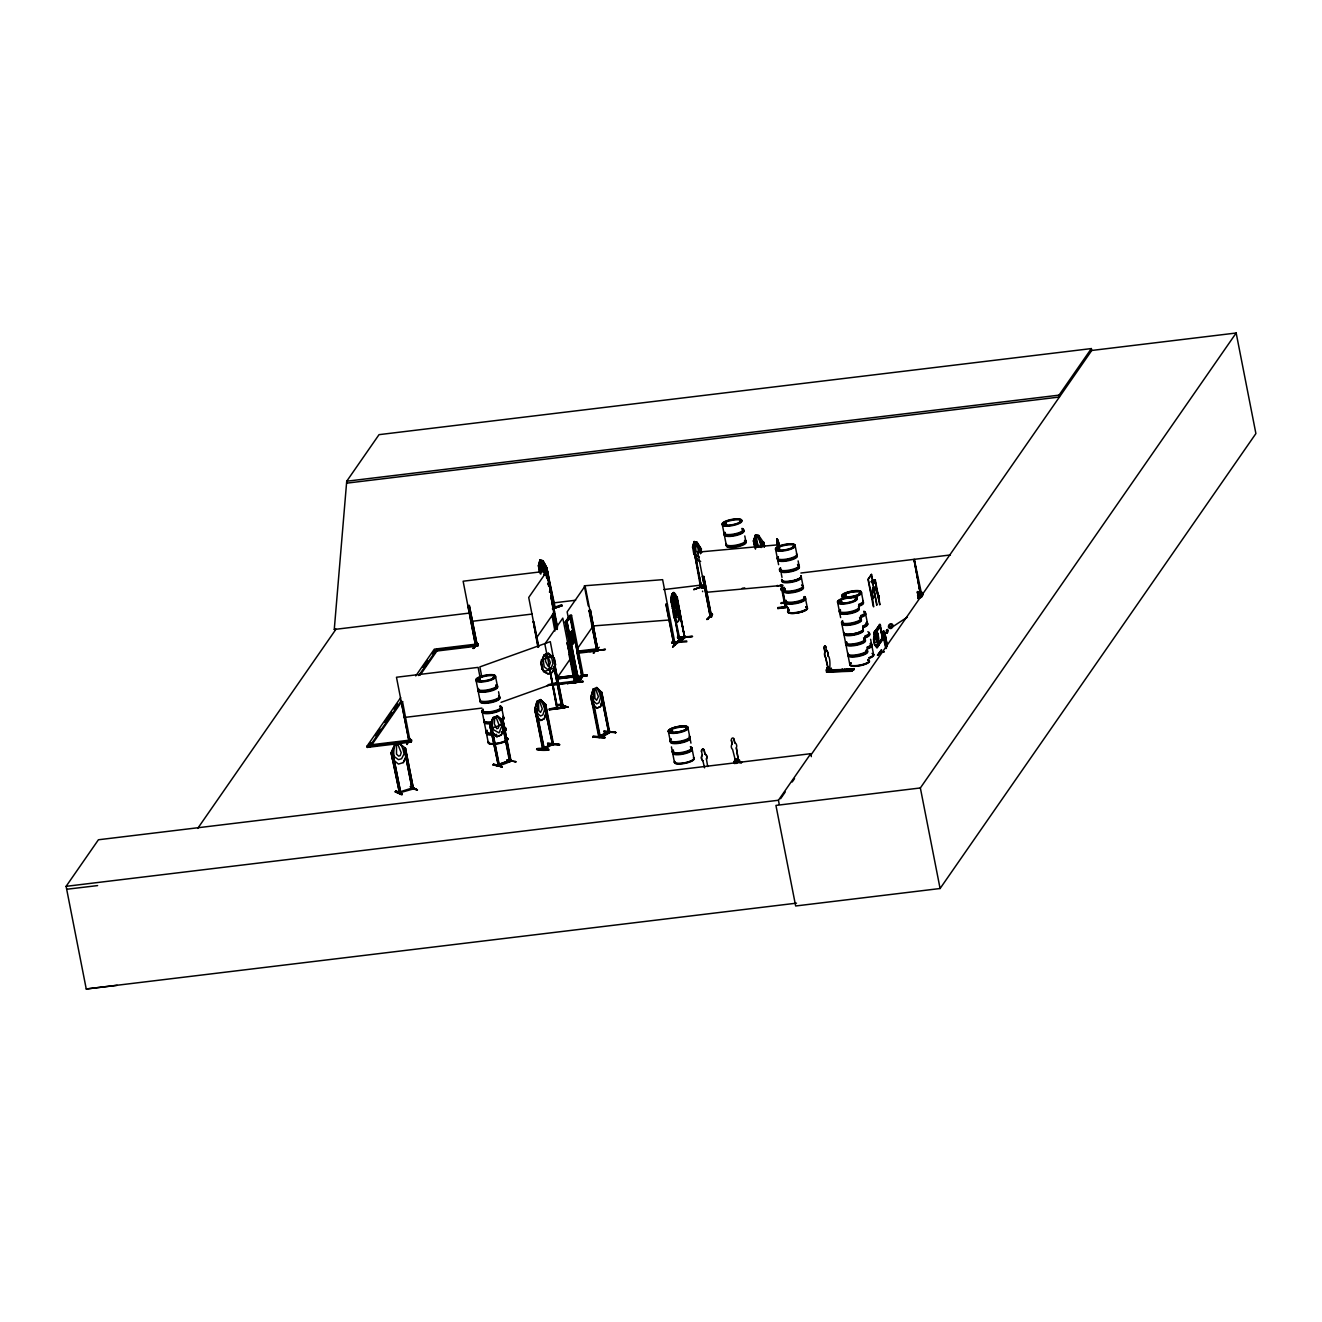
<?xml version="1.0" encoding="UTF-8"?>
<svg xmlns="http://www.w3.org/2000/svg" width="1322" height="1322" viewBox="0 0 1322 1322"><rect width="100%" height="100%" fill="white"/><g stroke="black" fill="none" stroke-linecap="round" stroke-linejoin="round"><path stroke-width="1.5" d="M827.126 668.37L828.25 667.742M827.341 668.056C829.704 679.657 831.472 656.406 827.869 655.877A3.553 1.752 88 0 0 826.498 650.837L826.68 650.837A3.553 1.752 88 0 1 828.051 655.877L827.869 655.877M828.183 667.676L827.076 667.858L827.787 667.197L828.134 670.138L827.787 667.197M566.08 622.117L571.534 615.325L583.25 675.707L578.904 682.102L547.556 685.391M578.887 682.053L566.989 621.737L578.821 682.069L583.217 675.542M828.844 668.288L827.704 668.354M557.95 708.179L556.893 708.774L549.407 668.056L557.504 708.708L557.537 706.758M575.533 682.813L567.055 642.641L575.516 682.747M597.263 649.631L598.007 649.052M675.74 611.623L675.823 617.556L676.253 612.251L678.368 615.11L676.385 611.078M735.71 760.051L735.379 759.357M879.543 624.744C884.782 623.769 865.067 645.599 879.923 625.934M881.972 638.46L882.468 639.418M882.815 639.584L879.609 624.628M538.401 701.718L538.831 710.542L540.5 712.442L542.284 708.856L539.541 701.156L538.517 701.734M594.503 689.572L594.95 698.38L596.602 700.296L598.403 696.711L595.66 689.01L594.636 689.572M545.143 572.013L544.383 571.451L543.904 574.954M539.987 560.197L540.764 570.906M541.078 572.492L541.243 566.576L544.02 567.27L547.556 578.672M694.281 541.656L694.909 552.414L697.52 556.678L699.355 557.14M539.31 565.783L540.962 573.963M704.791 588.505L700.594 587.53L693.356 547.027L701.503 587.679L695.554 555.306M701.057 553.141L700.181 549.192M678.384 606.253L675.344 601.444L674.633 605.179L673.542 603.278L673.295 593.892M785.995 605.84L785.532 605.955M671.593 601.675L679.706 642.343L680.4 641.814L671.857 601.642L679.194 642.376L680.4 641.814M676.054 597.015L684.68 637.815L677.244 597.098L676.005 597.098M705.337 584.836L693.72 589.612L705.403 585.448M917.22 592.9L917.699 593.347M736.734 760.018L736.651 759.605M547.291 654.853L545.854 655.365L545.523 661.314L547.952 666.09L549.407 665.561L550.382 662.57L547.209 654.82M875.428 630.677L877.973 633.453L878.766 638.559L878.502 645.5L876.949 647.714L874.553 644.739L873.545 639.617L874.139 632.527L874.305 634.329M878.552 645.648L877.808 633.469L875.395 630.495L873.974 632.544L880.171 624.348L882.567 638.096M697.058 542.202L701.123 549.291L701.602 552.53L700.131 548.746M755.49 535.179L756.035 545.969M545.358 704.378L540.549 699.586L537.062 701.47L537.509 713.351L540.533 716.045L542.846 714.921L544.433 709.997C545.639 704.527 533.493 693.158 545.722 704.428L553.621 744.716L552.646 745.162L544.036 704.461L552.827 745.063M671.857 594.041L671.196 602.121L672.369 608.5L675.625 613.177L672.419 608.401M674.005 617.622L672.749 611.243L673.493 603.163L675.344 601.444M675.459 613.193L677.409 611.326L677.905 603.41M679.458 612.532L678.88 620.464C675.988 625.769 682.036 612.879 678.83 609.392M536.567 749.541L548.746 750.119L548.58 749.277C532.105 746.302 533.344 751.491 548.746 750.119M537.046 749.21L548.547 749.293M604.732 737.792L593.165 736.965M592.686 737.428L593.115 736.304L604.683 737.131L604.286 738.122M604.633 737.23L593.049 736.404M469.112 613.111L334.268 629.47L346.711 481.225L379.034 434.657L1091.361 348.578L1091.741 350.462L810.832 755.143M920.095 595.495L922.954 595.049L922.442 592.421C913.585 593.396 921.401 591.909 920.195 592.587M918.079 592.388L918.195 593.264L917.931 592.107M493.552 763.984L502.277 766.909L493.056 764.942M502.129 766.81L493.552 764.777L502.277 766.909M391.097 752.73L399.525 793.117L391.262 752.747C399.227 735.247 391.362 750.896 394.584 756.812L398.434 759.671L401.574 758.729L404.003 753.97C403.293 749.376 400.897 739.824 394.634 744.914L391.097 752.73L392.337 759.125L398.467 764.083L403.326 762.612L406.879 754.796L403.26 762.579M395.295 791.878L395.922 790.82L402.318 794.522L395.295 791.911L395.922 790.82M564.841 707.716L549.39 709.815M549.39 709.947L549.407 708.84L564.742 706.956L564.709 707.981M549.506 709.583L564.907 707.799M564.725 707.072L549.39 708.939M577.45 676.12L571.699 676.831L577.45 676.021M577.549 676.682L571.798 677.376M581.267 675.641L587.018 674.848L581.283 675.559M581.267 676.616L587.133 675.509M582.01 675.74L577.879 682.169L566.064 621.522L577.648 679.855M777.733 607.591L787.317 606.385L777.848 608.203M784.277 598.222L784.392 598.866M544.086 572.211L544.003 567.155L541.062 561.255L541.227 566.46L543.16 571.98M599.213 647.218L593.231 653.151L595.974 650.523M593.809 652.324L594.057 653.085M706.956 619.456L712.393 613.573L706.956 619.489L712.558 614.416M712.409 614.3L707.567 619.324M407.143 743.592L407.308 744.435C405.094 745.806 410.795 736.635 410.564 739.593L409.704 739.659M407.077 744.352L410.365 738.75M473.706 647.648L473.16 648.391M473.788 648.276L475.903 645.103M476.978 642.806L476.383 643.665M566.163 623.059L571.55 615.308L569.716 615.523L565.238 621.984L576.822 681.094M567.072 621.819L565.238 621.984M577.235 681.127L581.994 674.551L578.672 679.475M578.392 680.516L581.697 675.773M600.37 692.067L601.56 692.117L609.326 732.471L598.866 737.544L590.934 697.256L593.214 689.175M827.109 671.46L852.359 670.7L826.729 671.13L826.448 669.742L826.481 672.138L851.566 671.262M826.647 671.791L851.649 670.915M827.341 671.576L830.249 669.048M826.68 650.837L825.787 647.218A1.768 0.876 88 0 0 824.631 646.111A1.768 0.876 88 0 0 824.151 648.375L824.862 651.994A3.553 1.752 88 0 0 825.556 657.497L828.431 670.75L853.995 669.527L851.434 668.767L849.054 670.832L851.434 668.767M851.5 671.279L853.979 668.668M852.095 670.403L826.597 671.609M853.83 669.659L828.563 670.452M918.74 595.941L917.485 591.595L918.179 596.685M922.806 594.685L918.509 595.379L917.865 591.545M920.624 595.561L921.55 593.842L914.295 559.404L920.624 595.561L913.965 559.454L920.955 595.511M921.864 594.685L917.617 595.214L918.179 598.8M574.376 681.838C576.111 680.152 573.186 683.21 575.301 683.177M759.902 547.077L760.53 544.763M874.272 640.988L875.627 636.758L876.602 641.699L874.586 642.641M581.862 675.542L580.804 675.674M700.214 549.027L701.486 549.159L696.909 542.4L694.133 541.706M539.591 572.079L538.351 565.684L540.054 559.966L542.912 560.693C547.721 567.749 549.572 576.243 548.151 584.423M538.599 565.717L539.921 560.016L542.912 560.842L546.911 567.799L545.821 567.121M541.243 566.576C538.765 581.73 538.632 561.42 543.871 567.32M547.044 577.978L548.134 574.078M549.473 592.173L550.563 588.257L549.324 581.994M549.622 592.124L550.563 588.257M700.677 561.387L697.818 560.511L693.736 553.587L692.629 547.159L694.199 541.491L692.48 547.209L693.455 547.358M787.201 603.394L785.466 605.906L785.863 607.376L781.831 584.82M540.681 699.602L536.963 701.321L534.699 709.418L536.071 715.813L540.731 720.457L544.433 718.738L546.713 710.658L545.457 704.262M537.096 701.338L534.815 709.418L543.243 749.706L544.35 749.177L536.319 708.972L535.724 708.361L544.168 749.26M536.17 715.698L540.847 720.473L544.218 718.59L546.581 710.641M596.767 687.638L601.328 692.216L602.815 698.495L600.535 706.576L596.833 708.311L592.058 703.635L590.802 697.256L593.082 689.175L596.784 687.44L601.46 692.232M600.535 706.576L602.683 698.479M478.267 679.211L480.068 679.343L477.242 679.855M479.225 679.822L479.754 679.293M494.643 677.624L492.957 678.004L494.279 677.955M493.684 677.161L493.387 677.442M725.861 523.082L723.911 523.396L725.447 524.008M724.753 524.156L723.894 523.958L725.15 523.578M724.192 524.041L726.29 523.809L725.481 523.049M670.932 731.363L669.725 731.049M670.337 731.347L671.824 730.273M671.94 730.438L671.312 730.752M671.411 731.264L672.287 730.455M672.617 730.868L671.328 730.554M740.816 522.008L739.907 522.008M686.696 729.331L685.407 729.447L686.25 728.753M686.68 728.967L685.887 729.347M776.774 549.109L777.683 548.498M778.575 548.861L777.303 549.109L777.914 548.118M778.625 548.002L779.203 548.713L777.997 548.597M794.092 546.614L792.539 547.143L794.142 546.664M792.803 546.515L793.084 546.564M838.908 601.708L839.883 602.039M840.577 601.113L839.635 602.006M839.701 601.411L840.594 601.774M840.825 601.857L841.106 600.981L839.272 601.262M843.287 595.462L844.361 595.892M841.8 601.543L839.982 602.188M843.816 595.776L845.535 594.883L844.246 595.412M855.07 600.023L855.813 599.775M855.169 599.874L856.045 599.494M859.217 593.611L860.49 593.545M859.961 593.446L859.779 593.694M882.27 637.832L876.783 645.929L877.048 647.284L883.228 639.104L882.799 637.766L881.939 638.295M827.175 667.676L827.605 670.667M491.173 724.506L499.435 765.488L498.245 765.884C499.204 765.868 517.001 759.869 509.267 760.1M843.585 669.758L841.238 669.841L843.436 669.576M881.526 649.813L877.428 655.398L881.493 649.829M878.122 655.216L881.493 650.358M671.923 642.195L686.63 640.939L686.796 641.781L672.039 642.839M491.338 731.81L496.841 736.718L491.106 731.909L489.867 725.514L492.99 717.549L497.518 715.962L503.153 720.754L511.135 761.257L509.548 761.604L501.864 721.217M501.269 735.098L504.409 727.133L501.269 735.098L496.742 736.685L501.17 734.966M544.069 654.886L540.913 662.834L542.268 669.246L547.919 674.038L552.398 672.435L555.554 664.487L554.298 658.092L548.547 653.283C541.21 653.167 543.474 662.14 544.267 666.883L547.919 669.626L550.811 668.602L552.91 663.776L551.985 658.984L548.514 653.465M554.067 658.191L555.389 664.47C555.504 672.667 546.812 677.707 542.301 669.114M511.003 759.72L509.648 760.2M561.371 705.32L563.122 704.874L561.602 705.221M561.751 705.386L561.652 706.791L563.122 706.262M600.205 692.282L601.824 692.265L609.739 732.553C597.131 740.75 600.981 734.735 598.668 735.957M679.987 640.41L679.541 641.93M685.242 637.369L684.978 635.816L683.838 636.312M854.062 669.229L829.026 669.89M408.895 740.617L401.26 701.685M402.532 701.685L410.25 741.956M545.556 575.367L544.78 571.352L463.13 581.217L475.672 646.094L467.922 605.658L469.31 605.476L477.358 645.681M477.192 645.714L469.31 605.476M408.597 740.634L410.382 740.237M477.06 645.913C478.184 642.756 473.293 645.45 477.06 644.227M473.111 648.507L475.342 645.169M473.954 648.408L475.87 645.847M537.922 647.202L533.278 621.571M552.53 606.269L550.927 596.139L557.256 627.52M566.94 634.99L566.659 634.543M549.935 667.99L549.109 668.502M572.922 644.128L571.699 635.932M572.228 635.882L571.401 636.378M589.067 610.946L589.893 610.45L589.067 610.946L596.949 651.184C600.981 650.11 594.256 648.342 597.858 649.069M582.919 681.656L567.733 683.375M557.57 706.708L556.579 707.27L557.653 707.121M587.018 675.955L587.034 674.848M605.36 649.366L589.876 651.597L589.728 650.755L605.393 649.449L595.611 650.655M117.179 985.32L86.244 988.988L66.1 886.335L98.423 839.767L810.766 753.689L811.328 756.63M197.738 828.365L335.986 629.206L334.317 629.404M370.639 744.848L411.473 739.907L411.704 741.163L411.059 742.105L367.252 747.409L367.004 746.153L400.665 697.669M415.752 675.922L434.327 649.168L478.118 643.88L477.721 646.078L436.888 651.019L436.64 649.763L477.473 644.822L478.118 643.88M367.252 747.409L370.738 742.386M375.382 735.693L380.025 729.017M384.669 722.324L391.626 712.294M393.956 708.956L397.426 703.932M422.957 667.147L427.601 660.471M432.244 653.779L434.574 650.441M401.326 700.643L369.978 745.79L370.226 747.046L370.887 746.104M418.727 675.559L437.301 648.821L437.549 650.077L420.132 675.145M371.399 745.377L401.574 701.899M411.059 742.105L411.473 739.907M536.616 637.716L554.562 611.855M582.275 675.839L570.559 615.474L565.651 621.935L577.483 681.557M570.36 615.54L581.878 676.186L570.146 615.474M569.154 634.51L571.815 631.238L573.798 641.286C570.113 651.763 566.907 632.957 571.815 631.238M571.121 644.574L573.798 641.286M570.691 658.356L557.223 677.756L577.764 675.046L557.372 677.492M577.284 648.854L592.983 626.231M577.714 653.266L596.09 651.035L596.503 648.838L578.127 651.068M577.813 680.714L548.795 684.449M787.036 602.667L781.451 603.229M786.309 606.914L785.202 607.409L780.988 585.316M875.28 594.57L871.925 599.411L867.976 579.3L871.33 574.459L873.231 582.457M872.239 599.378L868.29 579.267L871.661 574.426M870.868 581.73L872.173 581.994M879.973 604.451L875.346 580.16L872.156 580.54L876.717 605.212M875.247 580.308L871.991 581.069L875.346 580.16M872.156 580.54L872.355 583.63L875.544 583.25L875.015 580.622L879.692 604.848M871.925 599.411L874.156 596.189M879.626 624.414L874.189 632.66M886.302 648.094L883.113 631.288C884.881 629.322 883.79 635.865 883.493 630.759M885.922 648.441C883.724 640.856 882.319 631.189 884.236 632.379M886.285 630.792L887.541 629.536L887.987 631.85C886.533 635.138 885.558 630.197 887.541 629.536M877.577 647.235L877.312 645.863L882.799 637.766M876.932 647.532L882.452 639.204M886.732 633.089L887.112 629.586M347.075 483.108L1059.418 397.03L1059.038 395.146L1091.361 348.578M779.22 804.288L778.427 800.256L810.766 753.689M780.591 798.719L785.235 792.01M792.208 781.963L794.539 778.608M920.36 787.962L775.931 805.412L795.662 905.983L940.091 888.516L920.36 787.962L1236.169 333.012L1091.741 350.462M940.091 888.516L1255.9 433.566L1236.169 333.012M543.21 748.153L544.069 747.707L544.333 749.144M552.893 745.063C552.563 742.782 553.29 742.286 552.15 745.145M553.72 744.65C549.473 744.699 541.376 753.243 543.639 747.657M600.436 737.048L599.461 735.61L599.444 737.494L591.479 697.289L592.438 696.826L600.337 737.065M608.368 731.545L609.574 731L609.739 732.52M398.814 791.581C403.144 790.539 396.93 791.63 399.36 792.936L413.687 788.821M411.605 787.714L413.406 787.334L413.489 788.705M711.616 615.193C707.121 615.11 713.963 617.407 710.36 617.027L702.527 576.59L703.866 576.458L711.682 616.878L711.104 615.457M702.362 576.756L703.866 576.458M597.329 649.631L597.28 650.688M557.107 708.361L549.407 668.056M478.514 679.971L478.118 679.045M494.147 677.707L493.701 677.756M777.501 548.266L777.6 548.779M779.121 548.795L777.865 548.085M792.556 547.077L794.208 546.763M669.676 731.43L670.204 730.587M846.014 595.197L843.965 594.966M843.089 595.759L844.213 595.197M840.924 601.08L839.222 601.758M841.651 601.378L840.594 601.923M860.391 593.512L859.482 594.024M589.1 610.235L590.438 610.136L597.775 650.672M590.438 610.136L597.908 650.639L585.101 586.01L567.138 611.871L568.724 619.919M596.85 650.474L598.37 650.308L596.833 650.655M665.891 604.402L667.412 604.104L665.891 604.402L673.889 644.657L675.195 644.525L662.619 579.664L584.307 585.795L588.257 605.906M673.923 644.64L673.757 642.955M673.823 644.458C677.013 644.607 673.856 641.6 674.931 644.558M672.733 646.722L677.938 641.038L672.667 646.937L678.88 641.814M672.667 646.937L677.938 641.038M672.369 601.609L671.13 602.121C669.56 596.833 673.724 587.166 676.748 597.131M677.244 597.098L676.253 597.61M673.129 593.909L675.344 601.609L673.394 603.311M671.807 643.219L671.956 642.095M692.282 636.477L677.905 637.584M681.227 640.509L684.697 637.32M685.176 637.336L679.838 642.261L679.69 640.757L684.383 636.791L678.913 640.906M557.653 708.592L544.846 643.996L562.792 618.134L575.615 682.83M785.516 607.062L785.351 605.542M785.929 607.36L781.302 584.869M883.195 633.023L886.533 647.978M884.666 633.155L883.146 633.37M826.729 671.13L828.795 669.676M829.258 671.047L831.34 669.593L831.241 668.056L831.588 669.808L829.142 671.526L828.993 669.643L826.267 669.874M842.411 669.081C836.33 671.593 843.932 671.295 844.956 668.982M847.204 668.915C841.668 673.691 847.997 667.098 849.815 669.163M849.749 668.816L847.369 670.898M554.034 607.889C555.405 608.252 554.331 607.393 554.348 606.203M700.561 587.447L700.28 585.977L701.569 585.977M561.652 706.791L553.901 666.519L561.949 706.857L563.42 706.361M498.097 765.702L497.584 764.347L499.038 763.819M544.036 747.69L542.45 748.186L543.342 749.657M553.554 744.716L552.249 745.03M607.971 731.512L609.145 730.95M392.535 751.772L400.748 792.721L400.483 791.234M724.588 523.462L723.431 524.156L724.654 523.644M778.889 548.366L777.187 548.58M843.783 595.049L845.039 595.231M838.958 601.758L839.206 601.493M672.353 730.835L671.411 731.099M686.63 729.116L686.035 728.786M707.551 618.613L707.782 619.423M544.267 704.758L545.722 704.428M536.319 708.972L534.964 709.418L542.747 749.69M591.083 697.256L592.041 696.793M547.738 744.17L559.9 744.716L547.589 743.328L547.738 744.17L559.338 744.749M551.935 744.088L543.722 748.07L552.348 744.121M603.84 732.008L616.002 732.553L603.675 731.182L616.002 732.52M608.054 731.942L599.824 735.924L608.451 731.958M563.189 706.444L555.091 666.09M497.584 764.347L498.906 763.868M499.154 764.017L499.385 765.471M735.495 762.414L734.768 759.456L735.974 758.944M736.139 758.96L734.768 759.456M734.421 763.587L733.991 761.439L734.272 762.827L736.139 763.091L739.494 761.687L739.213 760.299L737.346 760.034L737.61 761.422L741.675 762.166M737.346 760.034L739.527 760.167L739.874 761.918L734.024 763.306M736.139 763.091L735.875 761.703L735.908 763.571M735.329 762.381L738.469 761.042L736.337 747.855A3.553 2.71 -82 0 0 734.751 742.815L734.041 739.196A1.768 1.355 -82 0 0 732.388 738.073A1.768 1.355 -82 0 0 731.397 740.303L732.107 743.922A3.553 2.71 -82 0 0 732.603 749.425L735.825 762.15M739.576 521.446L740.122 521.711M779.302 548.713L777.964 549.274M478.944 679.392L477.606 679.591L480.167 679.277M494.461 677.889L493.42 678.12M856.045 599.94L854.838 600.171M670.006 730.967L670.832 730.835L669.973 730.752M672.138 730.95L670.799 731.314M552.844 743.162L553.042 744.666L545.325 704.262M608.583 731.496L608.748 732.999L600.882 692.728M609.244 732.471L609.541 730.967M608.88 732.966L600.403 692.1M755.622 535.129L753.358 540.863L755.292 548.911M758.828 546.895L756.729 541.458L756.845 536.121M756.713 536.17L757.936 536.286M764.562 546.283L763.769 542.251L764.248 547.225C764.827 542.532 759.985 538.847 763.24 546.3M754.845 547.143L753.474 540.929L755.54 534.947L758.894 535.493L761.125 547.572M754.135 540.698L755.787 547.044M410.365 741.923L409.043 742.072M591.711 696.711L599.858 737.032M413.142 787.433L411.886 787.813L412.431 789.201M413.439 788.904L405.557 748.368L404.152 748.913L412.183 789.284M501.567 721.134L503.285 720.969L497.386 716.127L493.089 717.697L489.95 725.547L498.526 765.818L497.865 764.43M490.495 728.703L503.682 723.927M553.901 666.519L555.389 666.156M489.867 725.514L491.586 725.183M558.991 705.254L567.683 707.171L558.826 704.411L559.652 704.907M493.023 765.074L493.585 763.967M506.904 760.067L516.158 761.885L507.07 759.886M509.35 760.547L499.121 764.248L509.648 760.629M542.912 560.693L546.3 572.294M543.094 567.915L545.242 573.55M555.257 607.839L546.581 567.452L553.621 605.823M549.175 582.044L546.217 576.689M695.207 542.764L698.132 548.68L698.231 553.72L695.917 550.795L695.355 542.714M553.984 607.459L561.586 604.798M554.166 608.103L562.164 605.674L552.679 608.979M552.365 608.897L561.8 605.526M705.502 585.663L693.736 589.513M548.597 653.498L544.168 655.018L541.012 662.867L542.169 669.229M552.993 655.844L541.26 660.058L543.557 671.791L555.29 667.577M501.071 702.346L558.181 681.871M400.682 792.77L392.568 751.788M778.575 549.027L779.666 548.366L777.832 548.349M478.911 679.376L478.828 678.88M843.767 595.231L844.692 594.768M844.857 595.809L845.882 595.065M839.503 601.51L840.792 601.361M509.928 760.133L510.061 761.637L501.699 721.267M510.722 759.605L511.019 761.075M670.32 730.901L671.394 730.438M394.815 745.079L399.541 743.658M391.362 752.763L392.865 752.482M412.745 787.714L417.504 789.945L410.431 786.524M410.481 787.334L416.711 790.176M510.705 761.158L503.153 720.754M499.005 765.372L491.206 724.522M779.782 545.887L776.725 538.946L778.03 540.285M776.939 539.095L777.452 544.813M777.997 545.408L777.452 540.318M778.014 540.136L779.633 547.192M776.857 544.119L777.154 544.466M781.368 585.233L777.369 585.96M780.724 588.951L784.557 588.042L780.74 589.001L781.071 589.992L784.888 589.034M780.872 589.612L784.739 588.819M583.25 675.707L556.595 678.814M724.489 523.396L725.646 523.363M725.398 524.173L723.498 523.958L724.324 524.173M671.593 731.363L670.138 731.347M701.024 587.282L705.237 588.34M408.829 740.419L409.109 741.873L410.663 741.692M917.699 592.223L917.485 592.339M918.03 597.296L922.326 596.602M920.955 597.544L918.129 598.271M711.418 616.895L703.701 576.64M701.222 586.208L700.974 586.191M701.503 587.679L694 551.092M673.658 642.938L675.162 642.839M467.806 605.823L469.194 605.658M532.981 622.001L533.807 621.505L538.748 646.689M475.556 646.078L477.077 645.88M581.383 676.352L587.199 675.674M573.599 677.558L577.433 676.996M401.144 701.85L402.648 701.519M567.584 683.54L583.101 681.574M346.711 481.225L1059.038 395.146M553.075 602.964L575.615 600.238M663.677 589.595L704.626 584.655M800.884 573.021L950.402 554.959M471.012 621.439L532.254 614.036M784.971 602.27L781.104 602.7L781.269 603.526M781.269 603.361L787.201 602.568M777.832 608.351L787.482 607.228M777.716 608.616L787.284 607.36M437.549 650.077L441.631 649.581M445.712 649.085L451.827 648.342M457.957 647.598L464.088 646.871M468.17 646.375L474.284 645.632M577.466 652.01L595.842 649.78M584.506 651.581L588.587 651.085M887.161 630.875L887.954 630.561M882.799 633.04L884.897 632.825M873.759 639.633L875.577 633.618L877.081 635.717L877.511 643.5L876.453 645.037L874.569 644.607L877.13 647.697M556.562 678.599L577.929 676.021M557.322 678.963L577.747 676.5M580.556 676.352L581.878 676.186M874.734 644.574L873.71 639.6M883.889 651.531L880.155 652.407M880.32 652.275L884.17 651.878L879.642 652.605M404.35 717.466L481.919 708.096M367.004 746.153L410.812 740.849M377.018 745.36L381.1 744.864M387.214 744.121L391.295 743.642M397.426 742.898L403.541 742.154M66.1 886.335L778.427 800.256M86.244 988.988L796.522 903.157M66.678 889.26L97.613 885.591M710.327 615.275L711.451 615.209M705.618 592.372L783.054 585.316M844.312 595.743L843.188 595.776M478.019 680.169L480.035 679.144M670.865 731.215L669.758 731.248M677.822 603.41L677.409 611.326M672.749 611.243L673.559 603.295L674.831 615.176L676.765 617.87L677.955 616.779L678.417 611.855L675.344 601.642M592.206 626.017L670.502 619.902M677.079 622.117L674.055 617.506L677.244 622.298M410.101 740.27L408.614 740.65M788.077 608.401L788.325 609.905L788.424 608.186M673.46 643.203L674.997 642.856M825.787 647.218L825.969 647.218A1.768 0.876 88 0 0 824.829 646.111A1.768 0.876 88 0 0 824.333 648.358L825.044 651.977A3.553 1.752 88 0 0 825.754 657.497L828.63 670.188M828.431 670.188L854.309 669.296L851.88 671.014M710.278 616.994L697.735 552.15L777.187 544.895L777.98 548.927M593.082 689.175L593.611 701.189L596.652 703.882L598.965 702.759L600.535 697.834L599.61 693.058L596.635 687.622M592.058 703.635L596.866 708.113L600.452 706.444M593.115 737.098L604.848 737.957M547.639 743.328L559.206 744.154M615.275 731.991L615.424 732.834M558.942 704.461L568.262 707.088L559.156 705.089M734.041 739.196L734.751 742.815M731.397 740.303L732.107 743.922M701.486 751.458L701.618 751.474A1.768 1.355 -82 0 1 702.61 749.244A1.768 1.355 -82 0 1 704.262 750.367L704.973 753.986A3.553 2.71 -82 0 1 706.559 759.026L706.411 759.01A3.553 2.71 -82 0 0 704.841 753.97L704.13 750.351A1.768 1.355 -82 0 0 702.478 749.227A1.768 1.355 -82 0 0 701.486 751.458L702.329 755.093A3.553 2.71 -82 0 0 702.825 760.596L704.576 767.851M702.329 755.093L702.197 755.077A3.553 2.71 -82 0 0 702.676 760.58L702.825 760.596M738.469 761.042L736.337 747.855M737.973 761.869L741.741 762.348M733.693 761.571L735.875 761.703M737.742 762.166L741.526 762.678M737.494 762.298L741.278 762.761M777.072 549.076L778.03 548.977L776.84 548.911M758.878 535.641L755.407 535.013L757.77 547.027M762.265 541.855L763.769 542.251M574.607 683.292L569.038 654.704M677.657 637.7L692.596 636.444L677.442 637.039L677.608 637.865M497.386 716.127L500.774 721.614L501.716 726.406L499.055 732.9L493.123 729.513L492.181 724.737L493.189 717.714M562.99 704.923L562.792 706.345L550.299 641.649L479.869 666.899L481.836 676.963M490.115 725.547L498.295 765.835M694.05 541.541L697.041 542.351L700.445 553.802M705.039 587.298L701.288 586.638L704.576 587.447M884.881 632.775L887.244 646.359M543.243 567.865L542.317 567.634L542.433 571.104M562.164 605.707L561.536 604.765M788.309 611.954L787.515 611.359M882.468 638.229L879.841 624.827L879.411 626.264M410.316 786.491L416.661 789.383M411.687 788.143L400.715 791.614M395.84 790.92L402.07 793.778M395.873 791.614L402.318 794.522M395.344 791.779L401.524 794.753M399.508 743.443L405.639 748.401M539.194 565.552L539.872 569.584M547.143 685.573L577.879 681.739M919.782 591.942L919.897 592.768M763.438 542.384L758.762 535.542L762.513 547.011M676.203 603.196L678.219 606.269M582.275 675.559L577.631 682.251L565.783 621.918M693.819 553.554L697.95 560.627M543.887 567.171L548.101 574.211M702.544 591.099L702.66 591.661M757.803 536.352L759.968 541.97M777.848 540.186L779.616 545.92M777.65 540.748L779.236 546.548M917.485 591.595L918.36 595.991M886.715 630.743L887.161 633.04M887.112 644.128L884.715 632.808L886.864 646.491M883.179 632.511L886.17 648.507M871.33 574.459L872.52 580.49M872.272 580.672L873.049 584.688M874.239 590.719L876.998 604.798M879.659 624.579L883.228 639.104M875.395 630.495L878.37 645.681M874.685 632.461L874.949 633.816M861.399 592.273A9.965 2.661 -11.1 0 1 847.105 597.395A9.965 2.661 -11.1 0 1 846.344 592.851A9.965 2.661 -11.1 0 1 861.399 592.273L863.134 601.18M865.646 614.152L867.414 623.059M870.603 639.303L871.495 643.93M871.859 645.78L873.627 654.687M837.586 602.204L839.354 611.111M839.701 612.962L840.627 617.589M841.883 624.067L843.634 632.974M843.8 633.833L845.568 642.74M845.915 644.607L847.733 653.845M848.096 655.695L849.831 664.602M795.117 545.49A9.965 2.661 -11.1 0 1 780.823 550.613A9.965 2.661 -11.1 0 1 780.063 546.069A9.965 2.661 -11.1 0 1 795.117 545.49L796.852 554.397M798.124 560.892L799.017 565.502M801.396 577.681L803.032 586.043M805.577 598.998L807.345 607.905M788.243 608.219L788.474 609.905M781.236 573.517L781.996 577.384M783.896 587.084L784.657 590.951M775.568 549.291L777.336 558.198M777.683 560.065L778.608 564.676M777.369 585.365L777.551 586.158M754.928 544.714L755.721 548.746M744.782 535.939L745.674 540.549M722.357 524.884L723.993 533.245M724.34 535.113L726.158 544.35M737.643 759.902L737.99 761.654M676.798 597.015L684.779 637.782L676.649 597.032M666.09 604.22L673.972 644.442M687.952 727.744L689.687 736.651M690.034 738.502L690.96 743.129M693.984 758.514L692.216 749.607A9.948 2.661 -11.1 0 1 680.367 754.532A9.948 2.661 -11.1 0 1 673.79 751.838M668.403 731.529L670.171 740.436M671.444 746.913L672.336 751.54M672.7 753.408L674.451 762.315M589.364 610.516L597.445 651.168M591.578 623.984L596.916 651.234M582.919 681.838L582.754 680.995L567.419 682.879L567.584 683.722M569.716 615.523L572.426 629.322M573.203 633.255L575.136 643.103M577.07 652.952L579.003 662.818M571.401 631.288L573.368 641.682M571.087 631.982L573.087 642.128M572.079 637.882L573.219 643.698M571.699 676.715L571.864 677.558M546.581 567.452L554.777 608.021M557.553 627.091L546.664 571.633L528.717 597.494L538.451 647.136M550.927 596.139L557.388 629.09M548.101 583.283L548.729 586.472M553.29 610.136L557.107 629.52M552.993 613.226L555.918 628.892M551.985 615.341L554.91 631.007M538.484 565.634L540.202 573.765M533.658 623.505L538.219 646.755M515.266 761.307L515.431 762.15M495.585 676.914A9.882 2.644 -11.1 0 1 481.406 682.003A9.882 2.644 -11.1 0 1 480.646 677.492A9.882 2.644 -11.1 0 1 495.585 676.914L497.27 685.275M498.559 691.753L499.435 696.364M501.749 707.997L503.484 716.904A10.097 2.694 -11.1 0 1 501.17 719.961M477.473 644.822L477.721 646.078M480.084 677.426L478.118 667.379L396.468 677.244L408.862 740.436M476.003 680.152L477.771 689.059M478.118 690.927L479.919 700.164M482.2 711.781L483.968 720.688M484.315 722.556L486.132 731.793M486.496 733.66L488.248 742.567M405.424 748.483L413.472 788.92M404.185 748.285L412.249 789.234M706.411 759.01L707.7 766.545M776.89 538.913L776.906 544.218M892.73 626.777A1793.64 609.789 -78.7 0 1 907.371 617.209M889.194 625.835A2 1.851 34.8 0 1 891.078 623.703A2 1.851 34.8 0 1 893.028 626.033A2 1.851 34.8 0 1 890.466 627.355M690.712 748.549A9.948 2.661 -11.1 0 1 691.786 748.996M689.241 736.024A9.948 2.661 -11.1 0 1 679.095 741.394A9.948 2.661 -11.1 0 1 671.245 738.882M690.58 747.294A10.097 2.694 -11.1 0 1 682.681 752.945A10.097 2.694 -11.1 0 1 673.427 750.615M690.695 747.855A10.097 2.694 -11.1 0 1 682.796 753.523A10.097 2.694 -11.1 0 1 673.542 751.193M690.332 746.682A9.948 2.661 -11.1 0 1 682.549 752.268A9.948 2.661 -11.1 0 1 673.427 749.971M689.506 736.635A10.097 2.694 -11.1 0 1 679.211 742.072A10.097 2.694 -11.1 0 1 671.245 739.527M689.605 737.891A9.948 2.661 -11.1 0 1 680.731 743.03A9.948 2.661 -11.1 0 1 670.733 741.559M693.422 757.671A9.882 2.644 -11.1 0 1 684.614 762.777A9.882 2.644 -11.1 0 1 674.683 761.323M689.605 737.213A10.097 2.694 -11.1 0 1 680.615 742.419A10.097 2.694 -11.1 0 1 670.485 740.931M693.62 758.283A9.965 2.661 -11.1 0 1 684.73 763.422A9.965 2.661 -11.1 0 1 674.732 761.951M693.554 757.903A9.965 2.661 -11.1 0 1 684.664 763.042A9.965 2.661 -11.1 0 1 674.65 761.571M798.951 566.758A9.948 2.661 -11.1 0 1 788.788 572.112A9.948 2.661 -11.1 0 1 780.955 569.6M796.406 553.786A9.948 2.661 -11.1 0 1 786.243 559.156A9.948 2.661 -11.1 0 1 778.41 556.628M797.744 565.056A10.097 2.694 -11.1 0 1 789.845 570.707A10.097 2.694 -11.1 0 1 780.591 568.377M797.86 565.618A10.097 2.694 -11.1 0 1 789.945 571.269A10.097 2.694 -11.1 0 1 780.707 568.956M797.497 564.444A9.948 2.661 -11.1 0 1 789.713 570.03A9.948 2.661 -11.1 0 1 780.575 567.733M796.654 554.397A10.097 2.694 -11.1 0 1 786.359 559.834A10.097 2.694 -11.1 0 1 778.41 557.289M796.769 555.653A9.948 2.661 -11.1 0 1 787.895 560.792A9.948 2.661 -11.1 0 1 777.898 559.322M800.719 575.648A9.965 2.661 -11.1 0 1 791.828 580.804A9.965 2.661 -11.1 0 1 781.814 579.333M796.769 554.976A10.097 2.694 -11.1 0 1 787.78 560.181A10.097 2.694 -11.1 0 1 777.633 558.694M781.897 579.68A9.948 2.661 -11.1 0 0 791.895 581.151A9.948 2.661 -11.1 0 0 800.768 576.012A9.965 2.661 -11.1 0 1 791.911 581.283A9.965 2.661 -11.1 0 1 781.897 579.813M805.726 606.633A9.882 2.644 -11.1 0 1 797.976 612.169A9.882 2.644 -11.1 0 1 788.904 609.888M801.529 584.985A9.948 2.661 -11.1 0 1 793.729 590.554A9.948 2.661 -11.1 0 1 784.607 588.273M803.941 596.685A10.097 2.694 -11.1 0 1 797.331 602.072A10.097 2.694 -11.1 0 1 785.912 600.849M802.983 587.282A9.948 2.661 -11.1 0 1 792.82 592.653A9.948 2.661 -11.1 0 1 784.971 590.124M802.983 586.604A10.097 2.694 -11.1 0 1 792.688 592.041A10.097 2.694 -11.1 0 1 784.723 589.496M803.33 586.654A10.097 2.694 -11.1 0 1 791.283 591.645A10.097 2.694 -11.1 0 1 784.624 588.918M801.776 585.58A10.097 2.694 -11.1 0 1 802.867 586.043M804.768 596.536A9.932 2.661 -11.1 0 1 795.91 601.659A9.932 2.661 -11.1 0 1 785.946 600.188M804.073 597.941A9.948 2.661 -11.1 0 1 797.546 603.245A9.948 2.661 -11.1 0 1 786.293 602.055M804.057 597.263A10.097 2.694 -11.1 0 1 797.447 602.634A10.097 2.694 -11.1 0 1 786.028 601.427M805.908 607.228A9.965 2.661 -11.1 0 1 798.108 612.83A9.965 2.661 -11.1 0 1 788.97 610.533M800.917 577.086A9.882 2.644 -11.1 0 1 792.093 582.176A9.882 2.644 -11.1 0 1 782.161 580.722M800.868 576.475A9.965 2.661 -11.1 0 1 791.977 581.614A9.965 2.661 -11.1 0 1 781.963 580.143M805.842 606.864A9.965 2.661 -11.1 0 1 798.025 612.45A9.965 2.661 -11.1 0 1 788.887 610.153M806.982 607.707A9.948 2.661 -11.1 0 1 796.836 613.061A9.948 2.661 -11.1 0 1 788.986 610.549M861.415 620.266A9.948 2.661 -11.1 0 1 849.55 625.19A9.948 2.661 -11.1 0 1 842.973 622.497M858.424 606.699A9.948 2.661 -11.1 0 1 848.278 612.053A9.948 2.661 -11.1 0 1 840.428 609.541M859.763 617.952A10.097 2.694 -11.1 0 1 851.864 623.604A10.097 2.694 -11.1 0 1 842.61 621.29M859.878 618.531A10.097 2.694 -11.1 0 1 851.979 624.182A10.097 2.694 -11.1 0 1 842.725 621.869M859.498 617.357A9.932 2.661 -11.1 0 1 851.732 622.926A9.932 2.661 -11.1 0 1 842.626 620.646M858.804 607.872A10.097 2.694 -11.1 0 1 848.493 613.309A10.097 2.694 -11.1 0 1 840.544 610.764M858.689 607.31A10.097 2.694 -11.1 0 1 848.394 612.747A10.097 2.694 -11.1 0 1 840.428 610.186M858.788 608.566A9.948 2.661 -11.1 0 1 849.914 613.689A9.948 2.661 -11.1 0 1 839.916 612.218M862.836 629.057A9.965 2.661 -11.1 0 1 853.946 634.196A9.965 2.661 -11.1 0 1 843.932 632.726M867.744 659.529A9.882 2.644 -11.1 0 1 859.994 665.082A9.882 2.644 -11.1 0 1 850.938 662.801M863.547 637.898A9.948 2.661 -11.1 0 1 857.036 643.203A9.948 2.661 -11.1 0 1 845.766 641.996M867.067 650.044A10.097 2.694 -11.1 0 1 858.077 655.249A10.097 2.694 -11.1 0 1 847.931 653.762M863.91 639.749A9.948 2.661 -11.1 0 1 856.127 645.334A9.948 2.661 -11.1 0 1 847.005 643.037M863.91 639.071A10.097 2.694 -11.1 0 1 856.012 644.723A10.097 2.694 -11.1 0 1 846.758 642.393M863.795 638.493A10.097 2.694 -11.1 0 1 855.896 644.144A10.097 2.694 -11.1 0 1 846.642 641.831M866.786 649.433A9.932 2.661 -11.1 0 1 857.928 654.555A9.932 2.661 -11.1 0 1 847.964 653.101M866.092 650.854A9.948 2.661 -11.1 0 1 859.564 656.158A9.948 2.661 -11.1 0 1 848.311 654.952M866.075 650.16A10.097 2.694 -11.1 0 1 859.465 655.547A10.097 2.694 -11.1 0 1 848.046 654.324M867.926 660.141A9.965 2.661 -11.1 0 1 860.126 665.726A9.965 2.661 -11.1 0 1 850.988 663.429M862.936 629.983A9.882 2.644 -11.1 0 1 854.111 635.089A9.882 2.644 -11.1 0 1 844.18 633.635M862.902 629.404A9.965 2.661 -11.1 0 1 854.012 634.543A9.965 2.661 -11.1 0 1 843.998 633.073M867.86 659.777A9.965 2.661 -11.1 0 1 860.06 665.363A9.965 2.661 -11.1 0 1 850.905 663.066M864.01 611.822A10.097 2.694 -11.1 0 1 861.002 616.168M863.778 611.227A9.948 2.661 -11.1 0 1 860.804 615.507M863.035 602.435A9.932 2.661 -11.1 0 1 858.986 606.269M863.051 601.758A10.097 2.694 -11.1 0 1 858.936 605.641M864.125 612.4A10.097 2.694 -11.1 0 1 861.118 616.73M862.936 601.18A10.097 2.694 -11.1 0 1 858.837 605.063M865.232 613.524A9.948 2.661 -11.1 0 1 861.167 617.357M866.868 622.216A9.882 2.644 -11.1 0 1 862.836 626.017M862.688 600.568A9.948 2.661 -11.1 0 1 858.622 604.402M867.067 622.827A9.965 2.661 -11.1 0 1 863.002 626.661M866.984 622.431A9.965 2.661 -11.1 0 1 862.936 626.281M870.223 643.467A10.097 2.694 -11.1 0 1 867.215 647.797M871.066 643.302A9.948 2.661 -11.1 0 1 867.017 647.136M869.232 634.064A9.932 2.661 -11.1 0 1 865.183 637.898M869.265 633.387A10.097 2.694 -11.1 0 1 865.15 637.27M870.339 644.029A10.097 2.694 -11.1 0 1 867.331 648.375M869.149 632.808A10.097 2.694 -11.1 0 1 865.034 636.708M870.355 644.723A9.948 2.661 -11.1 0 1 867.381 649.003M871.991 653.415A9.882 2.644 -11.1 0 1 869.05 657.662M867.81 631.767A9.948 2.661 -11.1 0 1 864.836 636.047M866.108 623.422A9.882 2.644 -11.1 0 1 863.167 627.669M873.28 654.456A9.965 2.661 -11.1 0 1 869.215 658.306M873.198 654.093A9.965 2.661 -11.1 0 1 869.149 657.926M499.947 705.849A9.882 2.644 -11.1 0 1 492.197 711.401A9.882 2.644 -11.1 0 1 483.125 709.121M496.841 684.647A9.948 2.661 -11.1 0 1 487.967 689.787A9.948 2.661 -11.1 0 1 477.969 688.316M499.27 696.364A10.097 2.694 -11.1 0 1 490.264 701.569A10.097 2.694 -11.1 0 1 480.134 700.082M496.097 686.068A9.932 2.661 -11.1 0 1 488.33 691.637A9.932 2.661 -11.1 0 1 479.225 689.357M498.989 695.752A9.932 2.661 -11.1 0 1 490.132 700.875A9.932 2.661 -11.1 0 1 480.167 699.421M499.385 697.619A9.948 2.661 -11.1 0 1 490.495 702.742A9.948 2.661 -11.1 0 1 480.514 701.271M499.385 696.925A10.097 2.694 -11.1 0 1 490.379 702.131A10.097 2.694 -11.1 0 1 480.25 700.643M496.114 685.391A10.097 2.694 -11.1 0 1 489.487 690.762A10.097 2.694 -11.1 0 1 478.068 689.555M495.998 684.813A10.097 2.694 -11.1 0 1 489.388 690.2A10.097 2.694 -11.1 0 1 477.953 688.977M503.038 716.293A9.948 2.661 -11.1 0 1 500.939 719.317M491.619 721.829A9.948 2.661 -11.1 0 1 484.166 719.961M504.376 727.546A10.097 2.694 -11.1 0 1 504.822 730.207M503.352 731.066A10.097 2.694 -11.1 0 1 501.368 731.892M493.899 733.611A10.097 2.694 -11.1 0 1 487.223 730.884M504.492 728.125A10.097 2.694 -11.1 0 1 504.938 730.785M503.467 731.628A10.097 2.694 -11.1 0 1 501.484 732.454M494.015 734.189A10.097 2.694 -11.1 0 1 487.339 731.446M504.128 726.951A9.932 2.661 -11.1 0 1 504.558 729.562M491.404 733.115A9.932 2.661 -11.1 0 1 487.24 730.223M501.782 708.559A9.882 2.644 -11.1 0 1 489.999 713.45A9.882 2.644 -11.1 0 1 483.455 710.773M500.261 707.501A9.882 2.644 -11.1 0 1 501.352 707.948M500.228 706.923A9.965 2.661 -11.1 0 1 492.412 712.525A9.965 2.661 -11.1 0 1 483.274 710.228M503.385 718.16A9.932 2.661 -11.1 0 1 501.286 721.168M489.603 723.878A9.932 2.661 -11.1 0 1 484.563 721.812M504.508 728.802A9.948 2.661 -11.1 0 1 501.534 733.082M496.708 734.388A9.948 2.661 -11.1 0 1 487.587 732.091M507.235 737.924A9.882 2.644 -11.1 0 1 506.59 740.089M505.136 740.931A9.882 2.644 -11.1 0 1 493.486 743.625A9.882 2.644 -11.1 0 1 488.479 741.576M503.418 717.466A10.097 2.694 -11.1 0 1 501.286 720.54M489.404 723.283A10.097 2.694 -11.1 0 1 484.282 721.184M491.718 722.506A10.097 2.694 -11.1 0 1 484.166 720.622M507.433 738.535A9.965 2.661 -11.1 0 1 498.526 743.691A9.965 2.661 -11.1 0 1 488.529 742.22M507.351 738.172A9.965 2.661 -11.1 0 1 506.706 740.353M505.252 741.196A9.965 2.661 -11.1 0 1 493.503 743.922A9.965 2.661 -11.1 0 1 488.446 741.84M741.973 528.403A9.948 2.661 -11.1 0 1 735.462 533.708A9.948 2.661 -11.1 0 1 724.192 532.502M745.492 540.549A10.097 2.694 -11.1 0 1 736.503 545.755A10.097 2.694 -11.1 0 1 726.356 544.267M742.336 530.254A9.948 2.661 -11.1 0 1 734.553 535.84A9.948 2.661 -11.1 0 1 725.431 533.543M742.336 529.577A10.097 2.694 -11.1 0 1 734.437 535.228A10.097 2.694 -11.1 0 1 725.183 532.898M742.22 528.998A10.097 2.694 -11.1 0 1 734.321 534.65A10.097 2.694 -11.1 0 1 725.067 532.336M745.244 539.938A9.948 2.661 -11.1 0 1 736.371 545.077A9.948 2.661 -11.1 0 1 726.373 543.606M744.517 541.359A9.948 2.661 -11.1 0 1 738.007 546.664A9.948 2.661 -11.1 0 1 726.736 545.457M744.501 540.665A10.097 2.694 -11.1 0 1 737.891 546.052A10.097 2.694 -11.1 0 1 726.472 544.829M744.765 587.877A9.965 2.661 -11.1 0 1 742.204 588.273M878.915 595.478L878.816 599.395L878.023 596.767A11.187 2.859 83.1 0 0 873.594 589.579A11.187 2.859 83.1 0 0 873.313 603.559L873.627 606.864L872.801 604.303A13.402 3.437 83.1 0 1 873.131 587.546A13.402 3.437 83.1 0 1 878.452 596.156L878.915 595.478M677.128 610.714L676.418 614.284L674.782 609.574L674.914 603.014L677.128 610.714M494.709 717.995L494.312 723.96L496.808 728.719L498.245 728.191L499.154 725.216L496.147 717.466L494.792 718.011M396.501 745.393L396.517 754.135L398.616 756.118L400.186 755.655L401.227 752.714L398.087 744.93L396.567 745.426M676.633 602.749L676.17 607.657L674.964 608.764L673.047 606.071L672.105 601.295L671.758 594.189L673.724 592.339L676.633 602.749M889.937 626.512L890.78 626.843L889.937 626.512M673.592 732.438A9.948 2.661 -11.1 0 0 687.87 727.331A9.948 2.661 -11.1 0 0 672.832 727.893A9.965 2.661 -11.1 0 0 673.592 732.487A9.965 2.661 -11.1 0 0 687.886 727.364A9.965 2.661 -11.1 0 0 672.832 727.943A9.948 2.661 -11.1 0 0 673.592 732.438M673.807 733.38A9.882 2.644 -11.1 0 0 687.985 728.29A9.882 2.644 -11.1 0 0 673.047 728.868A9.882 2.644 -11.1 0 0 673.807 733.38M673.658 732.834A9.965 2.661 -11.1 0 0 687.952 727.711A9.965 2.661 -11.1 0 0 672.898 728.29A9.965 2.661 -11.1 0 0 673.658 732.834M780.757 550.249A9.965 2.661 -11.1 0 0 795.051 545.127A9.965 2.661 -11.1 0 0 779.98 545.705A9.965 2.661 -11.1 0 0 780.757 550.249M780.972 551.142A9.882 2.644 -11.1 0 0 795.15 546.052A9.882 2.644 -11.1 0 0 780.211 546.63A9.882 2.644 -11.1 0 0 780.972 551.142M842.775 603.163A9.965 2.661 -11.1 0 0 857.069 598.023A9.965 2.661 -11.1 0 0 842.015 598.602A9.965 2.661 -11.1 0 0 842.775 603.163M842.99 604.055A9.882 2.644 -11.1 0 0 857.168 598.965A9.882 2.644 -11.1 0 0 842.23 599.527A9.882 2.644 -11.1 0 0 842.99 604.055M842.858 603.526A9.965 2.661 -11.1 0 0 857.152 598.403A9.965 2.661 -11.1 0 0 842.081 598.982A9.965 2.661 -11.1 0 0 842.858 603.526M853.847 633.701A9.965 2.661 -11.1 0 0 862.737 628.561A9.965 2.661 -11.1 0 1 853.847 633.734A9.965 2.661 -11.1 0 1 843.833 632.263A9.965 2.661 -11.1 0 0 853.847 633.701M847.038 597.032A9.965 2.661 -11.1 0 0 861.333 591.909A9.965 2.661 -11.1 0 0 846.262 592.471A9.965 2.661 -11.1 0 0 847.038 597.032M847.253 597.924A9.882 2.644 -11.1 0 0 861.432 592.834A9.882 2.644 -11.1 0 0 846.493 593.413A9.915 2.644 -11.1 0 0 847.253 597.941A9.915 2.644 -11.1 0 0 861.448 592.851A9.915 2.644 -11.1 0 0 846.477 593.429A9.882 2.644 -11.1 0 0 847.253 597.924M863.101 627.107A9.965 2.661 -11.1 0 0 866.075 622.827A9.965 2.661 -11.1 0 1 863.101 627.124M888.615 627.388A2 1.851 34.8 0 0 891.97 627.851A2 1.851 34.8 0 0 890.499 624.794A2 1.851 34.8 0 0 888.615 627.388M481.191 681.061A9.948 2.661 -11.1 0 0 495.453 675.955A9.948 2.661 -11.1 0 0 480.415 676.517A9.948 2.661 -11.1 0 0 481.191 681.061M481.258 681.474A9.965 2.661 -11.1 0 0 495.552 676.352A9.965 2.661 -11.1 0 0 480.497 676.93A9.965 2.661 -11.1 0 0 481.258 681.474M492.313 712.013A9.948 2.661 -11.1 0 0 500.113 706.427A9.948 2.661 -11.1 0 1 492.329 712.062A9.948 2.661 -11.1 0 1 483.208 709.782A9.948 2.661 -11.1 0 0 492.313 712.013M727.414 525.297A9.965 2.661 -11.1 0 0 741.708 520.174A9.965 2.661 -11.1 0 0 726.637 520.752A9.965 2.661 -11.1 0 0 727.414 525.297M727.629 526.189A9.882 2.644 -11.1 0 0 741.807 521.099A9.882 2.644 -11.1 0 0 726.869 521.678A9.882 2.644 -11.1 0 0 727.629 526.189M727.48 525.644A9.965 2.661 -11.1 0 0 741.774 520.521A9.965 2.661 -11.1 0 0 726.72 521.099A9.965 2.661 -11.1 0 0 727.48 525.644"/></g></svg>
